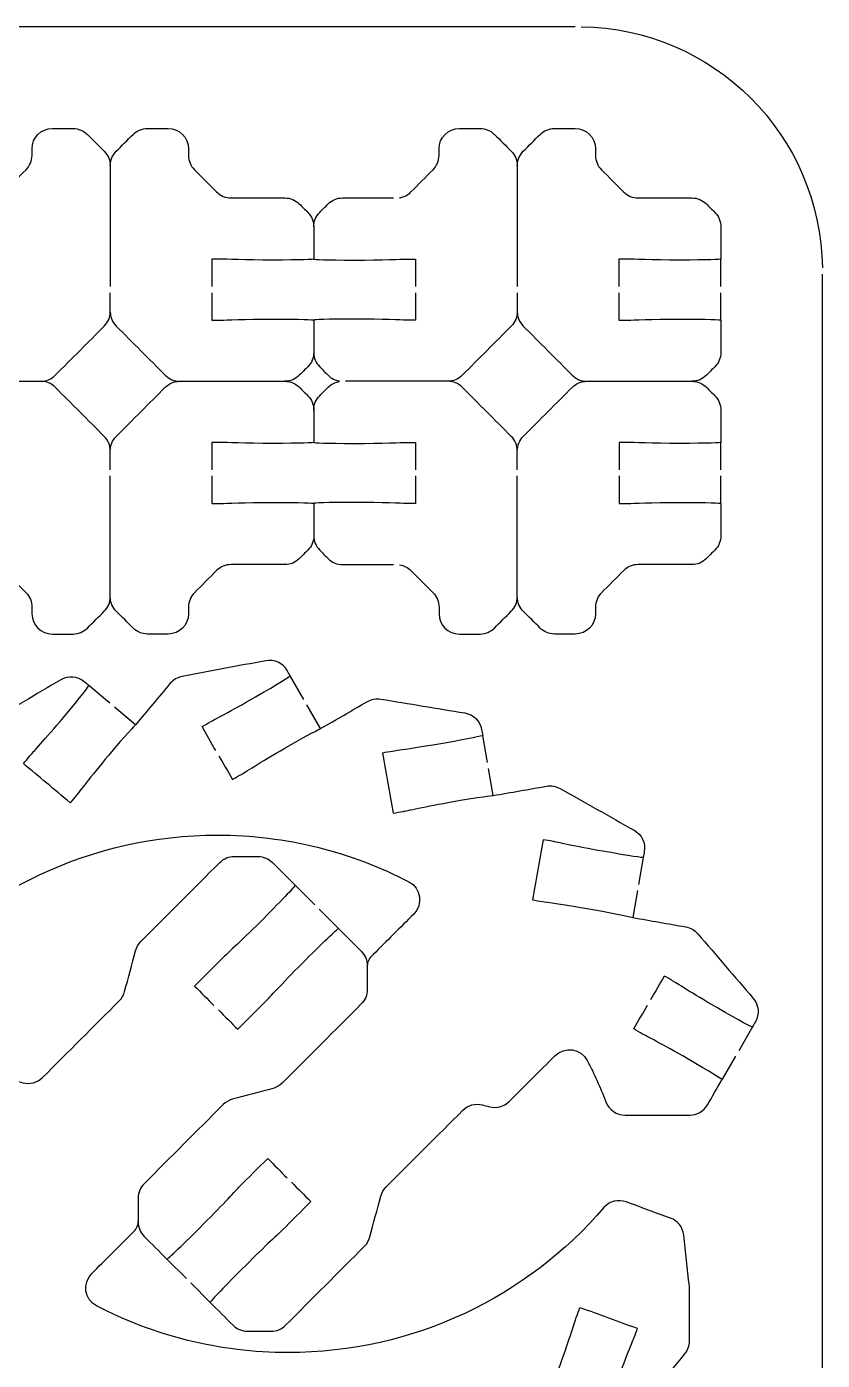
# Model space of a CAD drawing. Extents: x 5 to 405, y 225 to 445.
# Drawn here: x 95.9 to 135, y 379.5 to 445 of the extents above; entities that cross this region are included whole.
import ezdxf

# ---------------------------------------------------------------- set-up
doc = ezdxf.new("R2010")
doc.units = 0
doc.header["$MEASUREMENT"] = 0
doc.layers.add('DEFAULT', color=18, linetype='CONTINUOUS')

msp = doc.modelspace()

# ---------------------------------------------------------------- linework, layer by layer
at = {"layer": 'DEFAULT', "color": 1}
for points in [[(122.849, 444.999), (17.149, 444.999)], [(130.007, 432.236), (130.007, 433.587)], [(134.998, 237.15), (134.998, 432.85)], [(130.007, 430.585), (130.007, 431.936)], [(130.007, 423.233), (130.007, 424.584)], [(130.007, 421.582), (130.007, 422.933)], [(99.983, 411.775), (98.949, 412.643)], [(109.519, 411.955), (108.845, 413.126)], [(101.249, 410.713), (100.216, 411.581)], [(110.344, 410.526), (109.67, 411.694)], [(118.543, 408.864), (118.306, 410.194)], [(118.828, 407.238), (118.592, 408.568)], [(126.198, 404.204), (125.965, 402.874)], [(110.051, 401.876), (109.099, 402.832)], [(125.912, 402.578), (125.679, 401.248)], [(111.219, 400.712), (110.266, 401.664)], [(131.564, 395.875), (130.89, 394.704)], [(130.738, 394.446), (130.064, 393.275)], [(103.744, 383.514), (102.791, 384.47)], [(104.911, 382.349), (103.959, 383.302)]]:
    msp.add_lwpolyline(points, dxfattribs=at)
msp.add_open_spline([(123.149, 444.999), (129.661, 444.918), (134.917, 439.658), (134.998, 433.15)], degree=3, dxfattribs=at)
for points, knots in [([(94.219, 436.603), (94.43, 436.631), (94.624, 436.73), (94.776, 436.882), (95.139, 437.245), (95.503, 437.608), (95.866, 437.972), (96.053, 438.159), (96.159, 438.413), (96.159, 438.677), (96.159, 438.784), (96.159, 438.891), (96.159, 438.998), (96.159, 439.552), (96.607, 440), (97.161, 440), (97.5, 440), (97.838, 440), (98.177, 440), (98.441, 440), (98.695, 439.894), (98.882, 439.707), (99.159, 439.432), (99.435, 439.157), (99.711, 438.882), (99.898, 438.695), (100.004, 438.437), (100.004, 438.173), (100.004, 436.194), (100.004, 434.215), (100.004, 432.236)], [0, 0, 0, 0, 1, 1, 1, 5.36992, 5.36992, 5.36992, 6.36992, 6.36992, 6.36992, 7.27992, 7.27992, 7.27992, 8.27992, 8.27992, 8.27992, 11.15992, 11.15992, 11.15992, 12.15992, 12.15992, 12.15992, 15.476258, 15.476258, 15.476258, 16.476258, 16.476258, 16.476258, 33.306258, 33.306258, 33.306258, 33.306258]), ([(100.003, 438.173), (100.003, 438.438), (100.109, 438.695), (100.299, 438.882), (100.574, 439.157), (100.85, 439.433), (101.125, 439.708), (101.312, 439.895), (101.566, 440.001), (101.83, 440.001), (102.17, 440.001), (102.51, 440.001), (102.85, 440.001), (103.4, 440.001), (103.848, 439.553), (103.848, 438.999), (103.848, 438.892), (103.848, 438.785), (103.848, 438.678), (103.848, 438.413), (103.954, 438.159), (104.141, 437.972), (104.504, 437.609), (104.868, 437.245), (105.231, 436.882), (105.418, 436.695), (105.672, 436.589), (105.94, 436.589), (106.823, 436.589), (107.706, 436.589), (108.589, 436.589), (108.854, 436.589), (109.108, 436.483), (109.295, 436.296), (109.434, 436.158), (109.573, 436.019), (109.711, 435.88), (109.898, 435.693), (110.004, 435.439), (110.004, 435.171), (110.004, 434.643), (110.004, 434.115), (110.004, 433.587), (110.004, 433.562), (109.387, 433.538), (108.004, 433.538), (106.621, 433.538), (105.63, 433.587), (105.503, 433.587), (105.336, 433.587), (105.169, 433.587), (105.002, 433.587), (105.002, 433.137), (105.002, 432.686), (105.002, 432.236)], [0, 0, 0, 0, 1, 1, 1, 4.30926, 4.30926, 4.30926, 5.30926, 5.30926, 5.30926, 8.19926, 8.19926, 8.19926, 9.19926, 9.19926, 9.19926, 10.10926, 10.10926, 10.10926, 11.10926, 11.10926, 11.10926, 15.47918, 15.47918, 15.47918, 16.47918, 16.47918, 16.47918, 23.98918, 23.98918, 23.98918, 24.98918, 24.98918, 24.98918, 26.657952, 26.657952, 26.657952, 27.657952, 27.657952, 27.657952, 32.147952, 32.147952, 32.147952, 33.147952, 33.147952, 33.147952, 34.147952, 34.147952, 34.147952, 35.567952, 35.567952, 35.567952, 39.397952, 39.397952, 39.397952, 39.397952]), ([(114.221, 436.603), (114.433, 436.631), (114.627, 436.73), (114.779, 436.882), (115.142, 437.245), (115.505, 437.608), (115.869, 437.972), (116.056, 438.159), (116.162, 438.413), (116.162, 438.677), (116.162, 438.784), (116.162, 438.891), (116.162, 438.998), (116.162, 439.552), (116.61, 440), (117.163, 440), (117.502, 440), (117.841, 440), (118.179, 440), (118.444, 440), (118.698, 439.894), (118.885, 439.707), (119.161, 439.432), (119.438, 439.157), (119.714, 438.882), (119.901, 438.695), (120.007, 438.437), (120.007, 438.173), (120.007, 436.194), (120.007, 434.215), (120.007, 432.236)], [0, 0, 0, 0, 1, 1, 1, 5.36992, 5.36992, 5.36992, 6.36992, 6.36992, 6.36992, 7.27992, 7.27992, 7.27992, 8.27992, 8.27992, 8.27992, 11.15992, 11.15992, 11.15992, 12.15992, 12.15992, 12.15992, 15.476258, 15.476258, 15.476258, 16.476258, 16.476258, 16.476258, 33.306258, 33.306258, 33.306258, 33.306258]), ([(120.005, 438.173), (120.005, 438.438), (120.111, 438.695), (120.302, 438.882), (120.577, 439.157), (120.852, 439.433), (121.127, 439.708), (121.314, 439.895), (121.568, 440.001), (121.833, 440.001), (122.173, 440.001), (122.512, 440.001), (122.852, 440.001), (123.403, 440.001), (123.851, 439.553), (123.851, 438.999), (123.851, 438.892), (123.851, 438.785), (123.851, 438.678), (123.851, 438.413), (123.956, 438.159), (124.143, 437.972), (124.507, 437.609), (124.87, 437.245), (125.234, 436.882), (125.421, 436.695), (125.675, 436.589), (125.943, 436.589), (126.826, 436.589), (127.709, 436.589), (128.592, 436.589), (128.857, 436.589), (129.111, 436.483), (129.298, 436.296), (129.436, 436.158), (129.575, 436.019), (129.714, 435.88), (129.901, 435.693), (130.007, 435.439), (130.007, 435.171), (130.007, 434.643), (130.007, 434.115), (130.007, 433.587), (130.007, 433.562), (129.389, 433.538), (128.006, 433.538), (126.623, 433.538), (125.632, 433.587), (125.505, 433.587), (125.338, 433.587), (125.171, 433.587), (125.004, 433.587), (125.004, 433.137), (125.004, 432.686), (125.004, 432.236)], [0, 0, 0, 0, 1, 1, 1, 4.30926, 4.30926, 4.30926, 5.30926, 5.30926, 5.30926, 8.19926, 8.19926, 8.19926, 9.19926, 9.19926, 9.19926, 10.10926, 10.10926, 10.10926, 11.10926, 11.10926, 11.10926, 15.47918, 15.47918, 15.47918, 16.47918, 16.47918, 16.47918, 23.98918, 23.98918, 23.98918, 24.98918, 24.98918, 24.98918, 26.657952, 26.657952, 26.657952, 27.657952, 27.657952, 27.657952, 32.147952, 32.147952, 32.147952, 33.147952, 33.147952, 33.147952, 34.147952, 34.147952, 34.147952, 35.567952, 35.567952, 35.567952, 39.397952, 39.397952, 39.397952, 39.397952]), ([(110.004, 435.171), (110.004, 435.439), (110.11, 435.693), (110.297, 435.88), (110.436, 436.019), (110.574, 436.158), (110.713, 436.296), (110.9, 436.483), (111.154, 436.589), (111.422, 436.589), (112.255, 436.589), (113.087, 436.589), (113.92, 436.589)], [0, 0, 0, 0, 1, 1, 1, 2.668772, 2.668772, 2.668772, 3.668772, 3.668772, 3.668772, 10.748772, 10.748772, 10.748772, 10.748772]), ([(110.004, 433.587), (110.004, 433.562), (110.621, 433.538), (112.004, 433.538), (113.387, 433.538), (114.379, 433.587), (114.506, 433.587), (114.673, 433.587), (114.84, 433.587), (115.007, 433.587), (115.007, 433.137), (115.007, 432.686), (115.007, 432.236)], [0, 0, 0, 0, 1, 1, 1, 2, 2, 2, 3.42, 3.42, 3.42, 7.25, 7.25, 7.25, 7.25]), ([(91.569, 427.586), (93.244, 427.586), (94.918, 427.586), (96.593, 427.586), (96.858, 427.586), (97.112, 427.692), (97.298, 427.879), (98.103, 428.684), (98.907, 429.49), (99.711, 430.295), (99.898, 430.482), (100.004, 430.736), (100.004, 431.001), (100.004, 431.312), (100.004, 431.624), (100.004, 431.936)], [0, 0, 0, 0, 14.24, 14.24, 14.24, 15.24, 15.24, 15.24, 24.920294, 24.920294, 24.920294, 25.920294, 25.920294, 25.920294, 28.570294, 28.570294, 28.570294, 28.570294]), ([(105.002, 431.936), (105.002, 431.487), (105.002, 431.038), (105.002, 430.589), (105.169, 430.589), (105.336, 430.589), (105.503, 430.589), (105.63, 430.589), (106.621, 430.638), (108.004, 430.638), (109.387, 430.638), (110.004, 430.617), (110.004, 430.589), (110.004, 430.059), (110.004, 429.53), (110.004, 429.001), (110.004, 428.736), (109.898, 428.482), (109.711, 428.295), (109.573, 428.157), (109.434, 428.018), (109.295, 427.879), (109.108, 427.692), (108.854, 427.586), (108.589, 427.586)], [0, 0, 0, 0, 3.82, 3.82, 3.82, 5.24, 5.24, 5.24, 6.24, 6.24, 6.24, 7.24, 7.24, 7.24, 11.74, 11.74, 11.74, 12.74, 12.74, 12.74, 14.408772, 14.408772, 14.408772, 15.408772, 15.408772, 15.408772, 15.408772]), ([(115.007, 431.936), (115.007, 431.487), (115.007, 431.038), (115.007, 430.589), (114.84, 430.589), (114.673, 430.589), (114.506, 430.589), (114.379, 430.589), (113.387, 430.638), (112.004, 430.638), (110.621, 430.638), (110.004, 430.617), (110.004, 430.589), (110.004, 430.059), (110.004, 429.53), (110.004, 429.001), (110.004, 428.736), (110.11, 428.482), (110.297, 428.295), (110.436, 428.157), (110.574, 428.018), (110.713, 427.879), (110.865, 427.727), (111.059, 427.629), (111.271, 427.6)], [0, 0, 0, 0, 3.82, 3.82, 3.82, 5.24, 5.24, 5.24, 6.24, 6.24, 6.24, 7.24, 7.24, 7.24, 11.74, 11.74, 11.74, 12.74, 12.74, 12.74, 14.408772, 14.408772, 14.408772, 15.408772, 15.408772, 15.408772, 15.408772]), ([(120.007, 431.936), (120.007, 431.624), (120.007, 431.312), (120.007, 431.001), (120.007, 430.736), (119.901, 430.482), (119.714, 430.295), (118.91, 429.49), (118.105, 428.684), (117.301, 427.879), (117.114, 427.692), (116.86, 427.586), (116.595, 427.586), (114.921, 427.586), (113.246, 427.586), (111.572, 427.586)], [0, 0, 0, 0, 2.65, 2.65, 2.65, 3.65, 3.65, 3.65, 13.330294, 13.330294, 13.330294, 14.330294, 14.330294, 14.330294, 28.570294, 28.570294, 28.570294, 28.570294]), ([(125.004, 431.936), (125.004, 431.487), (125.004, 431.038), (125.004, 430.589), (125.171, 430.589), (125.338, 430.589), (125.505, 430.589), (125.632, 430.589), (126.623, 430.638), (128.006, 430.638), (129.389, 430.638), (130.007, 430.617), (130.007, 430.589), (130.007, 430.059), (130.007, 429.53), (130.007, 429.001), (130.007, 428.736), (129.901, 428.482), (129.714, 428.295), (129.575, 428.157), (129.436, 428.018), (129.298, 427.879), (129.111, 427.692), (128.857, 427.586), (128.592, 427.586)], [0, 0, 0, 0, 3.82, 3.82, 3.82, 5.24, 5.24, 5.24, 6.24, 6.24, 6.24, 7.24, 7.24, 7.24, 11.74, 11.74, 11.74, 12.74, 12.74, 12.74, 14.408772, 14.408772, 14.408772, 15.408772, 15.408772, 15.408772, 15.408772]), ([(100.004, 431.002), (100.004, 430.737), (100.109, 430.482), (100.296, 430.295), (101.101, 429.49), (101.905, 428.684), (102.71, 427.879), (102.897, 427.691), (103.152, 427.586), (103.417, 427.586)], [0, 0, 0, 0, 1, 1, 1, 10.680293, 10.680293, 10.680293, 11.680293, 11.680293, 11.680293, 11.680293]), ([(120.006, 431.002), (120.006, 430.737), (120.111, 430.482), (120.299, 430.295), (121.103, 429.49), (121.907, 428.684), (122.712, 427.879), (122.899, 427.691), (123.154, 427.586), (123.419, 427.586)], [0, 0, 0, 0, 1, 1, 1, 10.679587, 10.679587, 10.679587, 11.679587, 11.679587, 11.679587, 11.679587]), ([(100.004, 424.17), (100.004, 424.435), (99.899, 424.689), (99.711, 424.876), (98.907, 425.682), (98.103, 426.487), (97.298, 427.292), (97.111, 427.48), (96.856, 427.586), (96.591, 427.586)], [0, 0, 0, 0, 1, 1, 1, 10.679587, 10.679587, 10.679587, 11.679587, 11.679587, 11.679587, 11.679587]), ([(100.004, 423.233), (100.004, 423.544), (100.004, 423.856), (100.004, 424.168), (100.004, 424.436), (100.11, 424.69), (100.297, 424.877), (101.101, 425.682), (101.906, 426.488), (102.71, 427.293), (102.897, 427.48), (103.155, 427.586), (103.419, 427.586), (105.143, 427.586), (106.867, 427.586), (108.591, 427.586), (108.855, 427.586), (109.109, 427.48), (109.296, 427.293), (109.435, 427.154), (109.574, 427.016), (109.713, 426.877), (109.9, 426.69), (110.006, 426.436), (110.006, 426.168), (110.006, 425.64), (110.006, 425.112), (110.006, 424.584), (110.006, 424.556), (109.388, 424.534), (108.005, 424.534), (106.622, 424.534), (105.631, 424.584), (105.504, 424.584), (105.337, 424.584), (105.17, 424.584), (105.003, 424.584), (105.003, 424.133), (105.003, 423.683), (105.003, 423.233)], [0, 0, 0, 0, 2.65, 2.65, 2.65, 3.65, 3.65, 3.65, 13.330294, 13.330294, 13.330294, 14.330294, 14.330294, 14.330294, 28.990294, 28.990294, 28.990294, 29.990294, 29.990294, 29.990294, 31.659066, 31.659066, 31.659066, 32.659066, 32.659066, 32.659066, 37.149066, 37.149066, 37.149066, 38.149066, 38.149066, 38.149066, 39.149066, 39.149066, 39.149066, 40.569066, 40.569066, 40.569066, 44.399066, 44.399066, 44.399066, 44.399066]), ([(110.004, 426.168), (110.004, 426.436), (110.11, 426.69), (110.297, 426.877), (110.436, 427.016), (110.574, 427.155), (110.713, 427.294), (110.865, 427.445), (111.059, 427.544), (111.271, 427.572)], [0, 0, 0, 0, 1, 1, 1, 2.668772, 2.668772, 2.668772, 3.668772, 3.668772, 3.668772, 3.668772]), ([(120.006, 424.17), (120.006, 424.435), (119.901, 424.689), (119.714, 424.876), (118.91, 425.682), (118.105, 426.487), (117.301, 427.292), (117.113, 427.48), (116.858, 427.586), (116.593, 427.586)], [0, 0, 0, 0, 1, 1, 1, 10.679587, 10.679587, 10.679587, 11.679587, 11.679587, 11.679587, 11.679587]), ([(120.007, 423.233), (120.007, 423.544), (120.007, 423.856), (120.007, 424.168), (120.007, 424.436), (120.113, 424.69), (120.3, 424.877), (121.104, 425.682), (121.908, 426.488), (122.713, 427.293), (122.9, 427.48), (123.157, 427.586), (123.422, 427.586), (125.146, 427.586), (126.869, 427.586), (128.593, 427.586), (128.858, 427.586), (129.112, 427.48), (129.299, 427.293), (129.438, 427.154), (129.576, 427.016), (129.715, 426.877), (129.902, 426.69), (130.008, 426.436), (130.008, 426.168), (130.008, 425.64), (130.008, 425.112), (130.008, 424.584), (130.008, 424.556), (129.391, 424.534), (128.008, 424.534), (126.625, 424.534), (125.634, 424.584), (125.507, 424.584), (125.34, 424.584), (125.173, 424.584), (125.006, 424.584), (125.006, 424.133), (125.006, 423.683), (125.006, 423.233)], [0, 0, 0, 0, 2.65, 2.65, 2.65, 3.65, 3.65, 3.65, 13.330294, 13.330294, 13.330294, 14.330294, 14.330294, 14.330294, 28.990294, 28.990294, 28.990294, 29.990294, 29.990294, 29.990294, 31.659066, 31.659066, 31.659066, 32.659066, 32.659066, 32.659066, 37.149066, 37.149066, 37.149066, 38.149066, 38.149066, 38.149066, 39.149066, 39.149066, 39.149066, 40.569066, 40.569066, 40.569066, 44.399066, 44.399066, 44.399066, 44.399066]), ([(110.004, 424.584), (110.004, 424.556), (110.621, 424.535), (112.004, 424.535), (113.387, 424.535), (114.379, 424.584), (114.506, 424.584), (114.673, 424.584), (114.84, 424.584), (115.007, 424.584), (115.007, 424.134), (115.007, 423.683), (115.007, 423.233)], [0, 0, 0, 0, 1, 1, 1, 2, 2, 2, 3.42, 3.42, 3.42, 7.25, 7.25, 7.25, 7.25]), ([(105.003, 422.933), (105.003, 422.484), (105.003, 422.034), (105.003, 421.585), (105.17, 421.585), (105.337, 421.585), (105.504, 421.585), (105.631, 421.585), (106.622, 421.635), (108.005, 421.635), (109.388, 421.635), (110.006, 421.61), (110.006, 421.585), (110.006, 421.056), (110.006, 420.527), (110.006, 419.998), (110.006, 419.733), (109.9, 419.479), (109.713, 419.292), (109.574, 419.153), (109.435, 419.015), (109.296, 418.876), (109.109, 418.689), (108.855, 418.583), (108.591, 418.583), (107.708, 418.583), (106.825, 418.583), (105.942, 418.583), (105.673, 418.583), (105.419, 418.477), (105.232, 418.29), (104.869, 417.927), (104.506, 417.564), (104.142, 417.2), (103.955, 417.013), (103.85, 416.759), (103.85, 416.491), (103.85, 416.384), (103.85, 416.277), (103.85, 416.17), (103.85, 415.62), (103.402, 415.172), (102.851, 415.172), (102.511, 415.172), (102.172, 415.172), (101.832, 415.172), (101.567, 415.172), (101.313, 415.278), (101.126, 415.465), (100.851, 415.74), (100.576, 416.015), (100.301, 416.29), (100.11, 416.477), (100.004, 416.731), (100.004, 416.996), (100.004, 418.975), (100.004, 420.954), (100.004, 422.933)], [0, 0, 0, 0, 3.82, 3.82, 3.82, 5.24, 5.24, 5.24, 6.24, 6.24, 6.24, 7.24, 7.24, 7.24, 11.74, 11.74, 11.74, 12.74, 12.74, 12.74, 14.408772, 14.408772, 14.408772, 15.408772, 15.408772, 15.408772, 22.918772, 22.918772, 22.918772, 23.918772, 23.918772, 23.918772, 28.288692, 28.288692, 28.288692, 29.288692, 29.288692, 29.288692, 30.198692, 30.198692, 30.198692, 31.198692, 31.198692, 31.198692, 34.088692, 34.088692, 34.088692, 35.088692, 35.088692, 35.088692, 38.397952, 38.397952, 38.397952, 39.397952, 39.397952, 39.397952, 56.227952, 56.227952, 56.227952, 56.227952]), ([(115.007, 422.933), (115.007, 422.484), (115.007, 422.035), (115.007, 421.586), (114.84, 421.586), (114.673, 421.586), (114.506, 421.586), (114.379, 421.586), (113.387, 421.635), (112.004, 421.635), (110.621, 421.635), (110.004, 421.61), (110.004, 421.586)], [0, 0, 0, 0, 3.82, 3.82, 3.82, 5.24, 5.24, 5.24, 6.24, 6.24, 6.24, 7.24, 7.24, 7.24, 7.24]), ([(125.006, 422.933), (125.006, 422.484), (125.006, 422.034), (125.006, 421.585), (125.173, 421.585), (125.34, 421.585), (125.507, 421.585), (125.634, 421.585), (126.625, 421.635), (128.008, 421.635), (129.391, 421.635), (130.008, 421.61), (130.008, 421.585), (130.008, 421.056), (130.008, 420.527), (130.008, 419.998), (130.008, 419.733), (129.902, 419.479), (129.715, 419.292), (129.576, 419.153), (129.438, 419.015), (129.299, 418.876), (129.112, 418.689), (128.858, 418.583), (128.593, 418.583), (127.71, 418.583), (126.827, 418.583), (125.944, 418.583), (125.676, 418.583), (125.422, 418.477), (125.235, 418.29), (124.872, 417.927), (124.508, 417.564), (124.145, 417.2), (123.958, 417.013), (123.852, 416.759), (123.852, 416.491), (123.852, 416.384), (123.852, 416.277), (123.852, 416.17), (123.852, 415.62), (123.404, 415.172), (122.854, 415.172), (122.514, 415.172), (122.174, 415.172), (121.834, 415.172), (121.57, 415.172), (121.316, 415.278), (121.129, 415.465), (120.853, 415.74), (120.578, 416.015), (120.303, 416.29), (120.113, 416.477), (120.007, 416.731), (120.007, 416.996), (120.007, 418.975), (120.007, 420.954), (120.007, 422.933)], [0, 0, 0, 0, 3.82, 3.82, 3.82, 5.24, 5.24, 5.24, 6.24, 6.24, 6.24, 7.24, 7.24, 7.24, 11.74, 11.74, 11.74, 12.74, 12.74, 12.74, 14.408772, 14.408772, 14.408772, 15.408772, 15.408772, 15.408772, 22.918772, 22.918772, 22.918772, 23.918772, 23.918772, 23.918772, 28.288692, 28.288692, 28.288692, 29.288692, 29.288692, 29.288692, 30.198692, 30.198692, 30.198692, 31.198692, 31.198692, 31.198692, 34.088692, 34.088692, 34.088692, 35.088692, 35.088692, 35.088692, 38.397952, 38.397952, 38.397952, 39.397952, 39.397952, 39.397952, 56.227952, 56.227952, 56.227952, 56.227952]), ([(110.004, 419.998), (110.004, 419.734), (110.11, 419.48), (110.297, 419.293), (110.436, 419.154), (110.574, 419.015), (110.713, 418.876), (110.9, 418.689), (111.154, 418.583), (111.422, 418.583), (112.255, 418.583), (113.087, 418.583), (113.92, 418.583)], [0, 0, 0, 0, 1, 1, 1, 2.668772, 2.668772, 2.668772, 3.668772, 3.668772, 3.668772, 10.748772, 10.748772, 10.748772, 10.748772]), ([(94.217, 418.569), (94.429, 418.541), (94.623, 418.442), (94.775, 418.291), (95.138, 417.927), (95.501, 417.564), (95.865, 417.201), (96.052, 417.014), (96.158, 416.76), (96.158, 416.491), (96.158, 416.384), (96.158, 416.277), (96.158, 416.17), (96.158, 415.62), (96.606, 415.172), (97.159, 415.172), (97.498, 415.172), (97.837, 415.172), (98.175, 415.172), (98.44, 415.172), (98.694, 415.278), (98.881, 415.465), (99.157, 415.74), (99.434, 416.015), (99.71, 416.29), (99.897, 416.477), (100.003, 416.731), (100.003, 416.996)], [0, 0, 0, 0, 1, 1, 1, 5.36992, 5.36992, 5.36992, 6.36992, 6.36992, 6.36992, 7.27992, 7.27992, 7.27992, 8.27992, 8.27992, 8.27992, 11.15992, 11.15992, 11.15992, 12.15992, 12.15992, 12.15992, 15.476258, 15.476258, 15.476258, 16.476258, 16.476258, 16.476258, 16.476258]), ([(114.22, 418.569), (114.431, 418.541), (114.626, 418.442), (114.777, 418.291), (115.141, 417.927), (115.504, 417.564), (115.867, 417.201), (116.054, 417.014), (116.16, 416.76), (116.16, 416.491), (116.16, 416.384), (116.16, 416.277), (116.16, 416.17), (116.16, 415.62), (116.608, 415.172), (117.162, 415.172), (117.501, 415.172), (117.839, 415.172), (118.178, 415.172), (118.443, 415.172), (118.697, 415.278), (118.884, 415.465), (119.16, 415.74), (119.436, 416.015), (119.713, 416.29), (119.9, 416.477), (120.005, 416.731), (120.005, 416.996)], [0, 0, 0, 0, 1, 1, 1, 5.36992, 5.36992, 5.36992, 6.36992, 6.36992, 6.36992, 7.27992, 7.27992, 7.27992, 8.27992, 8.27992, 8.27992, 11.15992, 11.15992, 11.15992, 12.15992, 12.15992, 12.15992, 15.476258, 15.476258, 15.476258, 16.476258, 16.476258, 16.476258, 16.476258]), ([(105.186, 409.457), (104.962, 409.846), (104.737, 410.235), (104.513, 410.625), (104.657, 410.708), (104.802, 410.792), (104.947, 410.875), (105.056, 410.939), (105.938, 411.39), (107.137, 412.082), (108.294, 412.748), (108.824, 413.08), (108.845, 413.126), (108.795, 413.21), (108.746, 413.295), (108.697, 413.38), (108.485, 413.747), (108.065, 413.937), (107.649, 413.86), (106.278, 413.603), (104.907, 413.347), (103.535, 413.091), (103.31, 413.048), (103.105, 412.928), (102.953, 412.752), (102.384, 412.073), (101.815, 411.395), (101.246, 410.716), (101.2, 410.66), (100.812, 410.272), (99.923, 409.214), (99.034, 408.155), (98.434, 407.365), (98.353, 407.266), (98.246, 407.139), (98.139, 407.012), (98.032, 406.885), (97.267, 407.527), (96.501, 408.169), (95.736, 408.811), (95.843, 408.938), (95.95, 409.065), (96.057, 409.192), (96.138, 409.291), (96.812, 410.018), (97.701, 411.076), (98.59, 412.138), (98.971, 412.625), (98.949, 412.643), (98.874, 412.705), (98.799, 412.767), (98.724, 412.829), (98.399, 413.101), (97.937, 413.14), (97.574, 412.925), (96.373, 412.216), (95.172, 411.507), (93.972, 410.797), (93.774, 410.678), (93.619, 410.494), (93.541, 410.275), (93.239, 409.443), (92.937, 408.61), (92.635, 407.778), (92.61, 407.711), (92.377, 407.213), (91.901, 405.915), (91.428, 404.617), (91.135, 403.668), (91.093, 403.548), (91.037, 403.391), (90.98, 403.235), (90.924, 403.079), (89.984, 403.421), (89.045, 403.763), (88.105, 404.105), (88.161, 404.262), (88.218, 404.418), (88.274, 404.574), (88.32, 404.694), (88.705, 405.608), (89.177, 406.906), (89.65, 408.208), (89.841, 408.794), (89.816, 408.804), (89.724, 408.837), (89.632, 408.87), (89.541, 408.903), (89.142, 409.048), (88.694, 408.928), (88.426, 408.6), (87.541, 407.521), (86.655, 406.443), (85.77, 405.365), (85.621, 405.188), (85.544, 404.963), (85.544, 404.73), (85.544, 403.847), (85.544, 402.963), (85.544, 402.08), (85.544, 402.059), (85.547, 402.038), (85.547, 402.017), (85.64, 401.185), (85.733, 400.354), (85.826, 399.523), (85.868, 399.145), (86.122, 398.824), (86.479, 398.694), (87.204, 398.429), (87.93, 398.165), (88.655, 397.9), (89.04, 397.759), (89.477, 397.865), (89.745, 398.179), (93.499, 402.539), (99.059, 405.298), (105.264, 405.298), (108.658, 405.298), (111.865, 404.469), (114.683, 403.005), (115.279, 402.694), (115.389, 401.89), (114.916, 401.417), (114.253, 400.755), (113.59, 400.093), (112.926, 399.431), (112.739, 399.244), (112.634, 399.089), (112.634, 398.884), (112.634, 398.494), (112.634, 398.103), (112.634, 397.713), (112.637, 397.445), (112.531, 397.191), (112.341, 397.004), (111.046, 395.709), (109.751, 394.414), (108.457, 393.12), (108.333, 392.996), (108.178, 392.905), (108.009, 392.859), (107.34, 392.68), (106.67, 392.501), (106.001, 392.323), (105.832, 392.277), (105.677, 392.188), (105.553, 392.061), (104.259, 390.767), (102.964, 389.472), (101.669, 388.177), (101.482, 387.99), (101.376, 387.736), (101.376, 387.468), (101.376, 387.078), (101.376, 386.687), (101.376, 386.297), (101.38, 386.032), (101.482, 385.778), (101.669, 385.592), (102.043, 385.218), (102.417, 384.844), (102.791, 384.47), (102.826, 384.47), (103.627, 385.235), (104.594, 386.202), (105.571, 387.183), (106.238, 387.916), (106.329, 388.008), (106.8, 388.478), (107.27, 388.949), (107.741, 389.419), (108.058, 389.1), (108.376, 388.782), (108.693, 388.463)], [0, 0, 0, 0, 3.821544, 3.821544, 3.821544, 5.241755, 5.241755, 5.241755, 6.241755, 6.241755, 6.241755, 7.251755, 7.251755, 7.251755, 8.085302, 8.085302, 8.085302, 9.085302, 9.085302, 9.085302, 20.947342, 20.947342, 20.947342, 21.947342, 21.947342, 21.947342, 29.478511, 29.478511, 29.478511, 30.478511, 30.478511, 30.478511, 31.478511, 31.478511, 31.478511, 32.890779, 32.890779, 32.890779, 41.387349, 41.387349, 41.387349, 42.799616, 42.799616, 42.799616, 43.799616, 43.799616, 43.799616, 44.799616, 44.799616, 44.799616, 45.630579, 45.630579, 45.630579, 46.630579, 46.630579, 46.630579, 58.488277, 58.488277, 58.488277, 59.488277, 59.488277, 59.488277, 67.020296, 67.020296, 67.020296, 68.020296, 68.020296, 68.020296, 69.020296, 69.020296, 69.020296, 70.434262, 70.434262, 70.434262, 78.937685, 78.937685, 78.937685, 80.351651, 80.351651, 80.351651, 81.351651, 81.351651, 81.351651, 82.351651, 82.351651, 82.351651, 83.180385, 83.180385, 83.180385, 84.180385, 84.180385, 84.180385, 96.045872, 96.045872, 96.045872, 97.045872, 97.045872, 97.045872, 104.555872, 104.555872, 104.555872, 105.555872, 105.555872, 105.555872, 112.669873, 112.669873, 112.669873, 113.669873, 113.669873, 113.669873, 120.237323, 120.237323, 120.237323, 121.237323, 121.237323, 121.237323, 122.237323, 122.237323, 122.237323, 123.237323, 123.237323, 123.237323, 124.237323, 124.237323, 124.237323, 132.206419, 132.206419, 132.206419, 133.206419, 133.206419, 133.206419, 136.526419, 136.526419, 136.526419, 137.526419, 137.526419, 137.526419, 153.096911, 153.096911, 153.096911, 154.096911, 154.096911, 154.096911, 159.986435, 159.986435, 159.986435, 160.986435, 160.986435, 160.986435, 176.556927, 176.556927, 176.556927, 177.556927, 177.556927, 177.556927, 180.876927, 180.876927, 180.876927, 181.876927, 181.876927, 181.876927, 186.374126, 186.374126, 186.374126, 187.374126, 187.374126, 187.374126, 188.374126, 188.374126, 188.374126, 194.03098, 194.03098, 194.03098, 197.856434, 197.856434, 197.856434, 197.856434]), ([(105.338, 409.196), (105.563, 408.807), (105.787, 408.417), (106.012, 408.028), (106.157, 408.112), (106.301, 408.195), (106.446, 408.279), (106.555, 408.342), (107.388, 408.878), (108.587, 409.57), (109.783, 410.261), (110.281, 410.494), (110.344, 410.529), (111.111, 410.972), (111.877, 411.414), (112.644, 411.856), (112.845, 411.972), (113.078, 412.015), (113.307, 411.976), (114.682, 411.749), (116.057, 411.522), (117.431, 411.295), (117.851, 411.224), (118.183, 410.9), (118.253, 410.48), (118.271, 410.385), (118.289, 410.289), (118.306, 410.194), (118.306, 410.166), (117.699, 410.039), (116.345, 409.799), (114.983, 409.559), (113.999, 409.436), (113.875, 409.411), (113.711, 409.383), (113.546, 409.355), (113.381, 409.326), (113.556, 408.342), (113.73, 407.358), (113.904, 406.374), (114.067, 406.402), (114.23, 406.43), (114.394, 406.458), (114.521, 406.483), (115.488, 406.702), (116.849, 406.942), (118.211, 407.182), (118.758, 407.227), (118.828, 407.241), (119.701, 407.394), (120.573, 407.547), (121.446, 407.7), (121.672, 407.742), (121.908, 407.7), (122.109, 407.587), (123.324, 406.903), (124.539, 406.218), (125.753, 405.534), (126.124, 405.326), (126.321, 404.91), (126.247, 404.49), (126.231, 404.395), (126.214, 404.299), (126.198, 404.204), (126.194, 404.176), (125.581, 404.264), (124.219, 404.504), (122.857, 404.744), (121.89, 404.963), (121.763, 404.987), (121.6, 405.015), (121.437, 405.044), (121.273, 405.072), (121.099, 404.088), (120.925, 403.103), (120.751, 402.119), (120.916, 402.09), (121.08, 402.06), (121.245, 402.031), (121.368, 402.01), (122.353, 401.886), (123.714, 401.646), (125.076, 401.407), (125.609, 401.262), (125.679, 401.251), (126.551, 401.097), (127.422, 400.943), (128.293, 400.789), (128.519, 400.747), (128.727, 400.63), (128.879, 400.454), (129.787, 399.396), (130.695, 398.337), (131.602, 397.279), (131.878, 396.954), (131.92, 396.492), (131.708, 396.125), (131.66, 396.042), (131.612, 395.958), (131.564, 395.875), (131.55, 395.85), (131.003, 396.14), (129.807, 396.831), (128.607, 397.522), (127.775, 398.062), (127.665, 398.126), (127.521, 398.209), (127.376, 398.293), (127.232, 398.376), (127.006, 397.986), (126.78, 397.595), (126.554, 397.205)], [0, 0, 0, 0, 3.821544, 3.821544, 3.821544, 5.241755, 5.241755, 5.241755, 6.241755, 6.241755, 6.241755, 7.241755, 7.241755, 7.241755, 14.768242, 14.768242, 14.768242, 15.768242, 15.768242, 15.768242, 27.616491, 27.616491, 27.616491, 28.616491, 28.616491, 28.616491, 29.440263, 29.440263, 29.440263, 30.440263, 30.440263, 30.440263, 31.440263, 31.440263, 31.440263, 32.860685, 32.860685, 32.860685, 41.360526, 41.360526, 41.360526, 42.771094, 42.771094, 42.771094, 43.771094, 43.771094, 43.771094, 44.771094, 44.771094, 44.771094, 52.304114, 52.304114, 52.304114, 53.304114, 53.304114, 53.304114, 65.160813, 65.160813, 65.160813, 66.160813, 66.160813, 66.160813, 66.982822, 66.982822, 66.982822, 67.982822, 67.982822, 67.982822, 68.982822, 68.982822, 68.982822, 70.39339, 70.39339, 70.39339, 78.893231, 78.893231, 78.893231, 80.315377, 80.315377, 80.315377, 81.315377, 81.315377, 81.315377, 82.315377, 82.315377, 82.315377, 89.840282, 89.840282, 89.840282, 90.840282, 90.840282, 90.840282, 102.697702, 102.697702, 102.697702, 103.697702, 103.697702, 103.697702, 104.51758, 104.51758, 104.51758, 105.51758, 105.51758, 105.51758, 106.51758, 106.51758, 106.51758, 107.937791, 107.937791, 107.937791, 111.772997, 111.772997, 111.772997, 111.772997]), ([(87.604, 388.234), (87.829, 388.623), (88.053, 389.012), (88.278, 389.401), (88.133, 389.485), (87.989, 389.568), (87.844, 389.652), (87.735, 389.715), (86.853, 390.167), (85.653, 390.858), (84.468, 391.543), (83.946, 391.874), (83.946, 391.903), (84.184, 392.314), (84.423, 392.726), (84.662, 393.137), (84.838, 393.448), (85.17, 393.638), (85.526, 393.638), (86.587, 393.638), (87.648, 393.638), (88.708, 393.638), (89.128, 393.638), (89.498, 393.374), (89.647, 392.982), (89.918, 392.287), (90.222, 391.61), (90.564, 390.954), (90.871, 390.358), (91.679, 390.245), (92.151, 390.721), (92.903, 391.47), (93.654, 392.219), (94.406, 392.968), (94.656, 393.222), (95.026, 393.321), (95.372, 393.226), (95.485, 393.195), (95.598, 393.164), (95.711, 393.134), (96.057, 393.042), (96.427, 393.141), (96.677, 393.395), (97.935, 394.65), (99.192, 395.904), (100.449, 397.159), (100.572, 397.283), (100.664, 397.441), (100.71, 397.611), (100.89, 398.281), (101.07, 398.951), (101.249, 399.621), (101.295, 399.791), (101.384, 399.942), (101.507, 400.069), (102.802, 401.365), (104.096, 402.661), (105.391, 403.957), (105.578, 404.144), (105.836, 404.25), (106.1, 404.25), (106.489, 404.249), (106.879, 404.248), (107.268, 404.246), (107.532, 404.246), (107.786, 404.141), (107.973, 403.954), (108.349, 403.58), (108.724, 403.206), (109.099, 402.832), (109.099, 402.789), (108.33, 401.992), (107.367, 401.029), (106.386, 400.052), (105.652, 399.385), (105.56, 399.293), (105.09, 398.823), (104.62, 398.353), (104.149, 397.882), (104.467, 397.564), (104.784, 397.245), (105.102, 396.926)], [0, 0, 0, 0, 3.821544, 3.821544, 3.821544, 5.241755, 5.241755, 5.241755, 6.241755, 6.241755, 6.241755, 7.241755, 7.241755, 7.241755, 11.287852, 11.287852, 11.287852, 12.287852, 12.287852, 12.287852, 21.307852, 21.307852, 21.307852, 22.307852, 22.307852, 22.307852, 23.307852, 23.307852, 23.307852, 24.307852, 24.307852, 24.307852, 33.330546, 33.330546, 33.330546, 34.330546, 34.330546, 34.330546, 35.325131, 35.325131, 35.325131, 36.325131, 36.325131, 36.325131, 51.428939, 51.428939, 51.428939, 52.428939, 52.428939, 52.428939, 58.33071, 58.33071, 58.33071, 59.33071, 59.33071, 59.33071, 74.908274, 74.908274, 74.908274, 75.908274, 75.908274, 75.908274, 79.218289, 79.218289, 79.218289, 80.218289, 80.218289, 80.218289, 84.722565, 84.722565, 84.722565, 85.722565, 85.722565, 85.722565, 86.722565, 86.722565, 86.722565, 92.379419, 92.379419, 92.379419, 96.204873, 96.204873, 96.204873, 96.204873]), ([(105.317, 396.715), (105.634, 396.397), (105.952, 396.08), (106.269, 395.762), (106.74, 396.232), (107.21, 396.703), (107.681, 397.173), (107.772, 397.265), (108.439, 397.999), (109.416, 398.979), (110.383, 399.946), (111.184, 400.712), (111.219, 400.712), (111.593, 400.338), (111.967, 399.964), (112.341, 399.59), (112.528, 399.403), (112.63, 399.149), (112.634, 398.884)], [0, 0, 0, 0, 3.818377, 3.818377, 3.818377, 9.475231, 9.475231, 9.475231, 10.475231, 10.475231, 10.475231, 11.475231, 11.475231, 11.475231, 15.97243, 15.97243, 15.97243, 16.97243, 16.97243, 16.97243, 16.97243]), ([(108.908, 388.251), (109.226, 387.934), (109.543, 387.616), (109.861, 387.299), (109.39, 386.829), (108.92, 386.358), (108.45, 385.888), (108.358, 385.796), (107.624, 385.129), (106.643, 384.152), (105.68, 383.189), (104.911, 382.392), (104.911, 382.349), (105.286, 381.976), (105.662, 381.602), (106.037, 381.228), (106.224, 381.041), (106.478, 380.935), (106.742, 380.935), (107.131, 380.934), (107.521, 380.932), (107.91, 380.931), (108.174, 380.931), (108.432, 381.037), (108.619, 381.224), (109.914, 382.52), (111.208, 383.816), (112.503, 385.112), (112.627, 385.239), (112.715, 385.39), (112.761, 385.56), (112.941, 386.23), (113.12, 386.9), (113.3, 387.571), (113.346, 387.74), (113.438, 387.899), (113.561, 388.022), (114.818, 389.277), (116.076, 390.532), (117.333, 391.786), (117.583, 392.04), (117.953, 392.139), (118.299, 392.047), (118.412, 392.017), (118.525, 391.986), (118.638, 391.956), (118.984, 391.86), (119.354, 391.959), (119.604, 392.213), (120.356, 392.962), (121.107, 393.711), (121.859, 394.46), (122.331, 394.937), (123.139, 394.824), (123.446, 394.228), (123.788, 393.571), (124.092, 392.894), (124.363, 392.199), (124.512, 391.807), (124.882, 391.543), (125.302, 391.543), (126.363, 391.543), (127.423, 391.543), (128.484, 391.543), (128.84, 391.543), (129.172, 391.733), (129.348, 392.044), (129.587, 392.455), (129.826, 392.867), (130.064, 393.279), (130.064, 393.307), (129.542, 393.638), (128.357, 394.323), (127.157, 395.014), (126.276, 395.466), (126.166, 395.529), (126.022, 395.613), (125.877, 395.696), (125.732, 395.78), (125.957, 396.169), (126.181, 396.558), (126.406, 396.947)], [0, 0, 0, 0, 3.818377, 3.818377, 3.818377, 9.475231, 9.475231, 9.475231, 10.475231, 10.475231, 10.475231, 11.475231, 11.475231, 11.475231, 15.979507, 15.979507, 15.979507, 16.979507, 16.979507, 16.979507, 20.289522, 20.289522, 20.289522, 21.289522, 21.289522, 21.289522, 36.867086, 36.867086, 36.867086, 37.867086, 37.867086, 37.867086, 43.768857, 43.768857, 43.768857, 44.768857, 44.768857, 44.768857, 59.872664, 59.872664, 59.872664, 60.872664, 60.872664, 60.872664, 61.867249, 61.867249, 61.867249, 62.867249, 62.867249, 62.867249, 71.889943, 71.889943, 71.889943, 72.889943, 72.889943, 72.889943, 73.889943, 73.889943, 73.889943, 74.889943, 74.889943, 74.889943, 83.909943, 83.909943, 83.909943, 84.909943, 84.909943, 84.909943, 88.95604, 88.95604, 88.95604, 89.95604, 89.95604, 89.95604, 90.95604, 90.95604, 90.95604, 92.376251, 92.376251, 92.376251, 96.197795, 96.197795, 96.197795, 96.197795]), ([(108.672, 375.982), (108.447, 376.372), (108.223, 376.763), (107.998, 377.153), (107.853, 377.07), (107.709, 376.986), (107.564, 376.903), (107.455, 376.839), (106.622, 376.303), (105.423, 375.611), (104.227, 374.92), (103.729, 374.687), (103.666, 374.652), (102.899, 374.21), (102.133, 373.768), (101.366, 373.325), (101.165, 373.209), (100.932, 373.167), (100.703, 373.205), (99.328, 373.432), (97.953, 373.659), (96.579, 373.886), (96.159, 373.957), (95.827, 374.281), (95.757, 374.701), (95.739, 374.797), (95.721, 374.892), (95.704, 374.987), (95.704, 375.015), (96.311, 375.142), (97.665, 375.382), (99.027, 375.622), (100.011, 375.745), (100.135, 375.77), (100.299, 375.798), (100.464, 375.827), (100.629, 375.855), (100.455, 376.839), (100.28, 377.823), (100.106, 378.808), (99.943, 378.779), (99.78, 378.751), (99.616, 378.723), (99.489, 378.698), (98.522, 378.48), (97.161, 378.24), (95.799, 378), (95.252, 377.954), (95.182, 377.94), (94.309, 377.787), (93.437, 377.634), (92.564, 377.481), (92.338, 377.439), (92.102, 377.481), (91.901, 377.594), (90.686, 378.278), (89.471, 378.963), (88.257, 379.647), (87.886, 379.855), (87.689, 380.272), (87.763, 380.691), (87.779, 380.787), (87.796, 380.882), (87.812, 380.977), (87.816, 381.005), (88.43, 380.917), (89.791, 380.677), (91.153, 380.437), (92.12, 380.219), (92.247, 380.194), (92.41, 380.166), (92.573, 380.138), (92.737, 380.109), (92.911, 381.094), (93.085, 382.078), (93.259, 383.062), (93.094, 383.091), (92.93, 383.121), (92.765, 383.15), (92.642, 383.171), (91.657, 383.295), (90.296, 383.535), (88.934, 383.775), (88.401, 383.919), (88.331, 383.93), (87.459, 384.084), (86.588, 384.238), (85.717, 384.392), (85.491, 384.434), (85.283, 384.551), (85.131, 384.727), (84.223, 385.786), (83.315, 386.844), (82.408, 387.902), (82.132, 388.227), (82.09, 388.689), (82.302, 389.056), (82.35, 389.139), (82.398, 389.223), (82.446, 389.306), (82.461, 389.331), (83.007, 389.042), (84.203, 388.35), (85.403, 387.659), (86.235, 387.119), (86.345, 387.056), (86.489, 386.972), (86.634, 386.889), (86.779, 386.805), (87.003, 387.194), (87.228, 387.584), (87.452, 387.973)], [0, 0, 0, 0, 3.830209, 3.830209, 3.830209, 5.25042, 5.25042, 5.25042, 6.25042, 6.25042, 6.25042, 7.25042, 7.25042, 7.25042, 14.776907, 14.776907, 14.776907, 15.776907, 15.776907, 15.776907, 27.625156, 27.625156, 27.625156, 28.625156, 28.625156, 28.625156, 29.448927, 29.448927, 29.448927, 30.448927, 30.448927, 30.448927, 31.448927, 31.448927, 31.448927, 32.86935, 32.86935, 32.86935, 41.369191, 41.369191, 41.369191, 42.779758, 42.779758, 42.779758, 43.779758, 43.779758, 43.779758, 44.779758, 44.779758, 44.779758, 52.312779, 52.312779, 52.312779, 53.312779, 53.312779, 53.312779, 65.169477, 65.169477, 65.169477, 66.169477, 66.169477, 66.169477, 66.991487, 66.991487, 66.991487, 67.991487, 67.991487, 67.991487, 68.991487, 68.991487, 68.991487, 70.402054, 70.402054, 70.402054, 78.901896, 78.901896, 78.901896, 80.324042, 80.324042, 80.324042, 81.324042, 81.324042, 81.324042, 82.324042, 82.324042, 82.324042, 89.848947, 89.848947, 89.848947, 90.848947, 90.848947, 90.848947, 102.706367, 102.706367, 102.706367, 103.706367, 103.706367, 103.706367, 104.526245, 104.526245, 104.526245, 105.526245, 105.526245, 105.526245, 106.526245, 106.526245, 106.526245, 107.946456, 107.946456, 107.946456, 111.768, 111.768, 111.768, 111.768]), ([(108.824, 375.724), (109.048, 375.335), (109.273, 374.946), (109.497, 374.557), (109.353, 374.473), (109.208, 374.39), (109.063, 374.306), (108.954, 374.243), (108.072, 373.791), (106.873, 373.1), (105.716, 372.433), (105.186, 372.101), (105.165, 372.055), (105.215, 371.971), (105.264, 371.886), (105.313, 371.801), (105.525, 371.435), (105.945, 371.244), (106.361, 371.322), (107.732, 371.578), (109.103, 371.834), (110.475, 372.091), (110.7, 372.133), (110.905, 372.253), (111.057, 372.429), (111.626, 373.108), (112.195, 373.786), (112.764, 374.465), (112.81, 374.521), (113.198, 374.909), (114.087, 375.968), (114.976, 377.026), (115.576, 377.816), (115.657, 377.915), (115.764, 378.042), (115.871, 378.169), (115.978, 378.296), (116.743, 377.654), (117.509, 377.012), (118.275, 376.37), (118.167, 376.243), (118.06, 376.116), (117.953, 375.989), (117.872, 375.89), (117.199, 375.163), (116.31, 374.105), (115.421, 373.043), (115.04, 372.556), (115.061, 372.539), (115.136, 372.476), (115.211, 372.414), (115.286, 372.352), (115.611, 372.08), (116.073, 372.041), (116.437, 372.257), (117.637, 372.966), (118.838, 373.675), (120.038, 374.384), (120.236, 374.504), (120.391, 374.687), (120.469, 374.906), (120.771, 375.738), (121.073, 376.571), (121.375, 377.404), (121.4, 377.471), (121.633, 377.968), (122.109, 379.266), (122.582, 380.564), (122.875, 381.513), (122.917, 381.633), (122.974, 381.79), (123.03, 381.946), (123.086, 382.103), (124.026, 381.76), (124.966, 381.418), (125.905, 381.076), (125.849, 380.92), (125.792, 380.763), (125.736, 380.607), (125.69, 380.487), (125.305, 379.573), (124.833, 378.275), (124.36, 376.973), (124.169, 376.388), (124.194, 376.377), (124.286, 376.344), (124.378, 376.311), (124.469, 376.278), (124.868, 376.134), (125.316, 376.253), (125.584, 376.582), (126.47, 377.66), (127.355, 378.738), (128.24, 379.817), (128.389, 379.993), (128.466, 380.219), (128.466, 380.452), (128.466, 381.335), (128.466, 382.218), (128.466, 383.101), (128.466, 383.122), (128.463, 383.143), (128.463, 383.164), (128.37, 383.996), (128.277, 384.827), (128.184, 385.659), (128.142, 386.036), (127.888, 386.357), (127.531, 386.488), (126.806, 386.752), (126.08, 387.017), (125.355, 387.281), (124.97, 387.422), (124.533, 387.317), (124.265, 387.003), (120.511, 382.642), (114.951, 379.884), (108.746, 379.884), (105.352, 379.884), (102.146, 380.713), (99.327, 382.177), (98.731, 382.487), (98.621, 383.291), (99.094, 383.764), (99.757, 384.426), (100.42, 385.088), (101.084, 385.75), (101.271, 385.937), (101.376, 386.092), (101.376, 386.297)], [0, 0, 0, 0, 3.821544, 3.821544, 3.821544, 5.241755, 5.241755, 5.241755, 6.241755, 6.241755, 6.241755, 7.251755, 7.251755, 7.251755, 8.085302, 8.085302, 8.085302, 9.085302, 9.085302, 9.085302, 20.947342, 20.947342, 20.947342, 21.947342, 21.947342, 21.947342, 29.478511, 29.478511, 29.478511, 30.478511, 30.478511, 30.478511, 31.478511, 31.478511, 31.478511, 32.890779, 32.890779, 32.890779, 41.387349, 41.387349, 41.387349, 42.799616, 42.799616, 42.799616, 43.799616, 43.799616, 43.799616, 44.799616, 44.799616, 44.799616, 45.630579, 45.630579, 45.630579, 46.630579, 46.630579, 46.630579, 58.488277, 58.488277, 58.488277, 59.488277, 59.488277, 59.488277, 67.020296, 67.020296, 67.020296, 68.020296, 68.020296, 68.020296, 69.020296, 69.020296, 69.020296, 70.434262, 70.434262, 70.434262, 78.937685, 78.937685, 78.937685, 80.351651, 80.351651, 80.351651, 81.351651, 81.351651, 81.351651, 82.351651, 82.351651, 82.351651, 83.180385, 83.180385, 83.180385, 84.180385, 84.180385, 84.180385, 96.045872, 96.045872, 96.045872, 97.045872, 97.045872, 97.045872, 104.555872, 104.555872, 104.555872, 105.555872, 105.555872, 105.555872, 112.669873, 112.669873, 112.669873, 113.669873, 113.669873, 113.669873, 120.237323, 120.237323, 120.237323, 121.237323, 121.237323, 121.237323, 122.237323, 122.237323, 122.237323, 123.237323, 123.237323, 123.237323, 124.237323, 124.237323, 124.237323, 132.206419, 132.206419, 132.206419, 133.206419, 133.206419, 133.206419, 133.206419])]:
    msp.add_open_spline(points, degree=3, knots=knots, dxfattribs=at)

doc.saveas('drawing.dxf')
